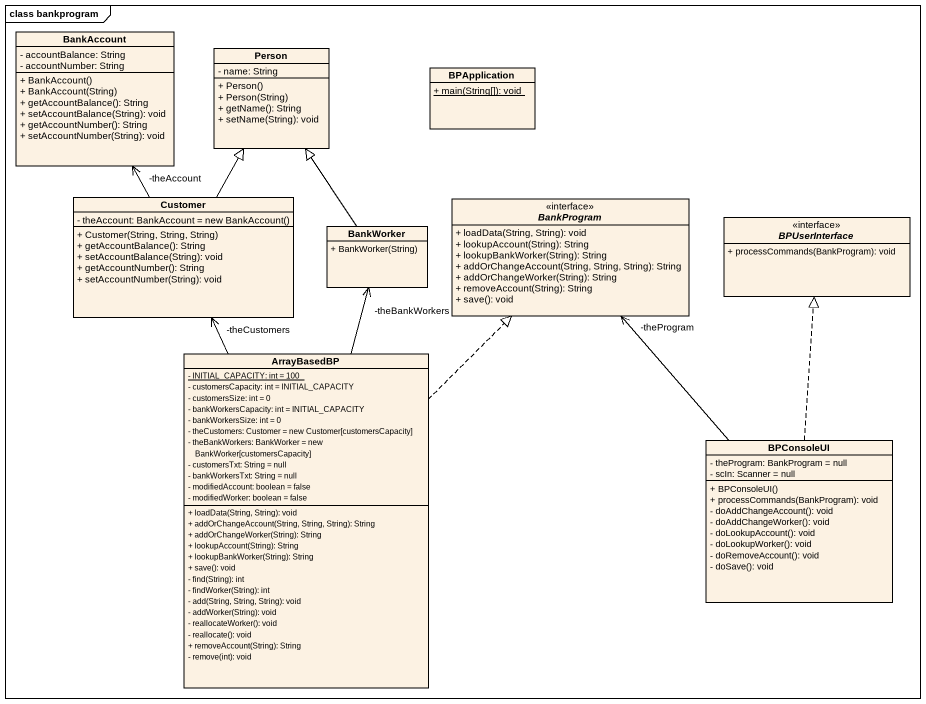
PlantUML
@startuml
mainframe class bankprogram
hide circle
hide empty members
skinparam classAttributeIconSize 0
class BankAccount {
  - accountBalance: String
  - accountNumber: String
  + BankAccount()
  + BankAccount(String)
  + getAccountBalance(): String
  + setAccountBalance(String): void
  + getAccountNumber(): String
  + setAccountNumber(String): void
}
class "Person" as Person_ {
  - name: String
  + Person()
  + Person(String)
  + getName(): String
  + setName(String): void
}
class BPApplication {
  {static} + main(String[]): void
}
class Customer {
  {field} - theAccount: BankAccount = new BankAccount()
  + Customer(String, String, String)
  + getAccountBalance(): String
  + setAccountBalance(String): void
  + getAccountNumber(): String
  + setAccountNumber(String): void
}
class BankWorker {
  + BankWorker(String)
}
interface BankProgram <<interface>> {
  + loadData(String, String): void
  + lookupAccount(String): String
  + lookupBankWorker(String): String
  + addOrChangeAccount(String, String, String): String
  + addOrChangeWorker(String): String
  + removeAccount(String): String
  + save(): void
}
interface BPUserInterface <<interface>> {
  + processCommands(BankProgram): void
}
class ArrayBasedBP {
  {static} - INITIAL_CAPACITY: int = 100
  - customersCapacity: int = INITIAL_CAPACITY
  - customersSize: int = 0
  - bankWorkersCapacity: int = INITIAL_CAPACITY
  - bankWorkersSize: int = 0
  - theCustomers: Customer = new Customer[customersCapacity]
  - theBankWorkers: BankWorker = new BankWorker[customersCapacity]
  - customersTxt: String = null
  - bankWorkersTxt: String = null
  - modifiedAccount: boolean = false
  - modifiedWorker: boolean = false
  + loadData(String, String): void
  + addOrChangeAccount(String, String, String): String
  + addOrChangeWorker(String): String
  + lookupAccount(String): String
  + lookupBankWorker(String): String
  + save(): void
  - find(String): int
  - findWorker(String): int
  - add(String, String, String): void
  - addWorker(String): void
  - reallocateWorker(): void
  - reallocate(): void
  + removeAccount(String): String
  - remove(int): void
}
class BPConsoleUI {
  - theProgram: BankProgram = null
  - scIn: Scanner = null
  + BPConsoleUI()
  + processCommands(BankProgram): void
  - doAddChangeAccount(): void
  - doAddChangeWorker(): void
  - doLookupAccount(): void
  - doLookupWorker(): void
  - doRemoveAccount(): void
  - doSave(): void
}
Customer -up-> "-theAccount" BankAccount
Customer -up-|> Person_
BankWorker -up-|> Person_
ArrayBasedBP -up-> "-theCustomers" Customer
ArrayBasedBP -up-> "-theBankWorkers" BankWorker
ArrayBasedBP .up.|> BankProgram
BPConsoleUI -up-> "-theProgram" BankProgram
BPConsoleUI .up.|> BPUserInterface
@enduml
